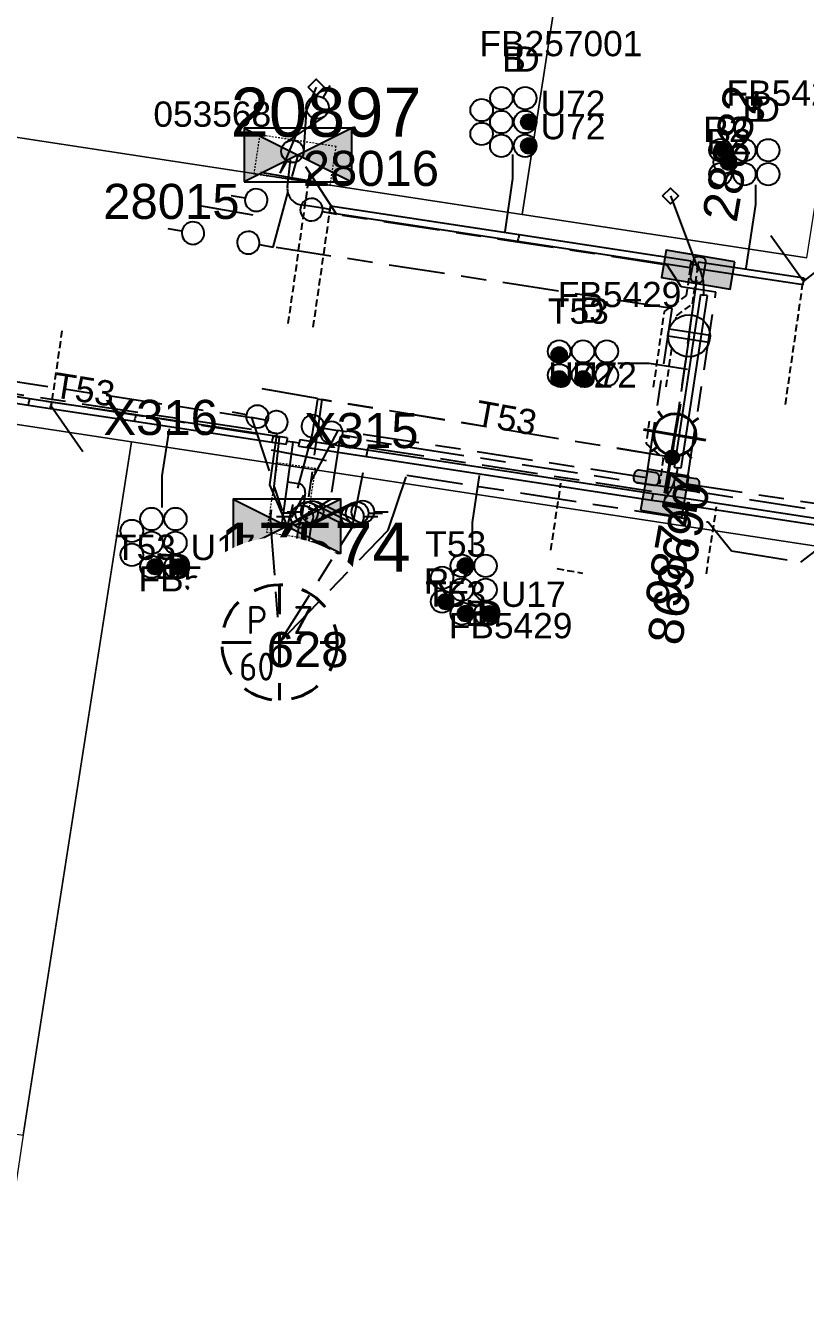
# Model space of a CAD drawing. Header units: metres. Extents: x 291879 to 294448, y 6259965 to 6261176.
# Drawn here: x 293484.2 to 293539.7, y 6260734.2 to 6260826 of the extents above; entities that cross this region are included whole.
import ezdxf
from ezdxf.enums import TextEntityAlignment as Align

# ---------------------------------------------------------------- set-up
doc = ezdxf.new("R2010")
doc.units = ezdxf.units.M
for name, pattern in [('Cable Exist UG', [8.2, 4, -1.2, 1.8, -1.2]), ('Dash', [5, 3, -2]), ('DASHED', [0.75, 0.5, -0.25]), ('HIDDEN', [0.375, 0.25, -0.125]), ('HIDDEN2', [0.1875, 0.125, -0.0625])]:
    doc.linetypes.add(name, pattern=pattern)
doc.layers.get('0').update_dxf_attribs({"color": 6})
for name, color, linetype, lineweight in [('Cadastre Buildings_SP_EXT', 9, 'Continuous', 5), ('Cadastre Land Parcels_SP_EXT', 9, 'Continuous', 5), ('Cadastre Other Property_SP_EXT', 9, 'HIDDEN', 5), ('Cadastre Roads_SP_EXT', 9, 'Continuous', 5)]:
    doc.layers.add(name, color=color, linetype=linetype, lineweight=lineweight)
for name, color, linetype in [('Duct_SP_EXT', 7, 'Continuous'), ('Equip_HV_EXT', 7, 'Continuous'), ('Equip_LV_EXT', 7, 'Continuous'), ('Equip_SL_EXT', 7, 'Continuous'), ('Equip_SP_SL_EXT', 7, 'Continuous'), ('Mains_HV_EXT', 7, 'Continuous'), ('Mains_LV_EXT', 7, 'Continuous'), ('Mains_SL_EXT', 7, 'Continuous'), ('Services_SP_EXT', 7, 'Continuous'), ('Sub_SP_EXT', 7, 'Continuous'), ('SupportsUG_SP_LV_EXT', 7, 'Continuous'), ('SupportsUG_SP_LV_SL_EXT', 7, 'Continuous'), ('Trench_SP_EXT', 7, 'Continuous')]:
    doc.layers.add(name, color=color, linetype=linetype)
doc.layers.add('UNKNOWN_FEATURES', color=1, linetype='DASHED', plot=False)
doc.styles.add('COLUMN_LABEL', font='arial.ttf')
doc.styles.add('iecARIAL', font='arial.ttf', dxfattribs={"height": 2})
doc.styles.add('IESYMBOL1', font='isocp.shx')
doc.styles.add('POLE_LABEL', font='arial.ttf')
doc.styles.add('SLCP_LABEL', font='arial.ttf', dxfattribs={"height": 3.5})
doc.styles.get("Standard").update_dxf_attribs({"font": 'arial.ttf'})
doc.styles.add('SWITCH_LABEL', font='arial.ttf', dxfattribs={"height": 2.5})

# ---------------------------------------------------------------- blocks, each defined once
blk = doc.blocks.new('SUB_PADMOUNT_EXT')
for points in [[(0, 0), (-3.84, 1.92), (-3.84, -1.92)], [(0, 0), (3.84, 1.92), (3.84, -1.92)]]:
    blk.add_hatch(color=256).paths.add_polyline_path(points)
for p, q in [((3.84, 1.92), (-3.84, -1.92)), ((-3.84, 1.92), (3.84, -1.92))]:
    blk.add_line(p, q)
blk.add_lwpolyline([(-3.84, -1.92), (3.84, -1.92), (3.84, 1.92), (-3.84, 1.92)], close=True)
for tag, height, flags, p in [('ASSET_NUM', 3.5, 8, (2, 2)), ('STREET_CODE', 0.2, 9, (1.5, 0)), ('OPERATING_VOLTAGE', 0.2, 9, (1.5, -0.6)), ('ORIENTATION', 0.2, 9, (1.5, -0.8)), ('OWNED_BY', 0.2, 9, (1.5, -1)), ('CONSTRUCTED_VOLTAGE', 0.2, 9, (1.5, -0.2)), ('NO_PHASES', 0.2, 9, (1.5, -0.4)), ('OPERATED_BY', 0.2, 9, (1.5, -1.2)), ('SECONDARY_VOLTAGE', 0.2, 9, (1.5, -1.6)), ('STATE', 0.2, 9, (1.5, -1.8)), ('MAINTAINED_BY', 0.2, 9, (1.5, -1.4)), ('SUBSTATION_TYPE', 0.2, 9, (1.5, -2.2)), ('USAGE', 0.2, 9, (1.5, -2.4)), ('PARENT', 0.2, 9, (1.5, -2)), ('LEGEND', 0.2, 9, (1.5, -2.6)), ('LOCATION', 0.2, 9, (1.5, -2.8)), ('Z', 0.2, 1, (1.5, -3.6)), ('STREETNAME', 0.2, 9, (1.5, -3)), ('SUBURB', 0.2, 9, (1.5, -3.2)), ('NOTES', 0.2, 9, (1.5, -3.4))]:
    blk.add_attdef(tag, text='', height=height, dxfattribs=dict(flags=flags)).set_placement(p, align=Align.MIDDLE_LEFT)
blk = doc.blocks.new('COLUMN_EXT')
blk.add_hatch(color=256).paths.add_polyline_path([(-1.485, 1.485), (-1.485, -1.485), (1.485, -1.485), (1.485, 1.485)])
blk.add_lwpolyline([(-1.485, -1.485), (1.485, -1.485), (1.485, 1.485), (-1.485, 1.485)], close=True)
for tag, height, style, flags, p in [('ASSET_NUM', 2.5, 'COLUMN_LABEL', 8, (2, 2)), ('STRUCTURE_PLANT_NUMBER', 0.2, 'POLE_LABEL', 9, (1.813, 0.031)), ('STREET_CODE', 0.2, 'COLUMN_LABEL', 9, (1.813, -0.2))]:
    blk.add_attdef(tag, text='', height=height, dxfattribs=dict(style=style, flags=flags)).set_placement(p, align=Align.MIDDLE_LEFT)
at = {"flags": 9}
for tag, p in [('OWNED_BY', (1.813, -0.6)), ('STATE', (1.813, -0.8)), ('COLUMN_TYPE', (1.813, -0.4)), ('USAGE', (1.813, -1)), ('STREETNAME', (1.813, -1.6)), ('SUBURB', (1.813, -1.8)), ('LEGEND', (1.813, -1.2)), ('LOCATION', (1.813, -1.4)), ('NOTES', (1.813, -2))]:
    blk.add_attdef(tag, text='', height=0.2, dxfattribs=at).set_placement(p, align=Align.MIDDLE_LEFT)
at = {"flags": 1}
blk.add_attdef('Z', (1.813, -2.351), '', height=0.2, dxfattribs=at)
blk = doc.blocks.new('PILLAR_EXT')
blk.add_hatch(color=256).paths.add_polyline_path([(-2.475, 0.99), (-2.475, -0.99), (2.475, -0.99), (2.475, 0.99)])
blk.add_lwpolyline([(-2.475, -0.99), (2.475, -0.99), (2.475, 0.99), (-2.475, 0.99)], close=True)
at = {"style": 'iecARIAL', "flags": 8}
blk.add_attdef('ASSET_NUM', (1.5, 3.5), '', height=2.5, dxfattribs=at)
for tag, p, flags in [('OWNED_BY', (0, -0.2), 9), ('STATE', (0, -0.4), 9), ('SUPPORT_TYPE', (0, -0.6), 9), ('USAGE', (0, -0.8), 9), ('LEGEND', (0, -1), 9), ('STREETNAME', (0, -1.8), 9), ('SUBURB', (0, -2), 1), ('LOCATION', (0, -1.2), 9), ('NOTES', (0, -1.4), 9), ('PARENT', (0, -1.6), 9)]:
    blk.add_attdef(tag, p, '', height=0.2, dxfattribs=dict(flags=flags))
blk = doc.blocks.new('DUCT_EXT')
blk.add_circle((0, 0.8), 0.8)
at = {"flags": 1}
blk.add_attdef('Z', (0, 0), '', height=0.2, dxfattribs=at)
at = {"flags": 9}
for tag, p in [('DUCT_CODE', (0, 0)), ('XSECT_TYPE', (0, -0.2)), ('STATE', (0, -0.6)), ('FB_REFERENCE', (0, -0.4)), ('NOTES', (0, -0.8))]:
    blk.add_attdef(tag, text='', height=0.2, dxfattribs=at).set_placement(p, align=Align.MIDDLE_LEFT)
blk = doc.blocks.new('SL_LANTERN_EXT')
at = {"lineweight": 40}
for p, q in [((0, 1.968), (0, 6.468)), ((-1.459, 5.676), (-1.061, 5.278)), ((1.458, 5.676), (1.06, 5.278)), ((-2.25, 4.218), (2.25, 4.218)), ((-1.459, 2.759), (-1.061, 3.157)), ((1.458, 2.759), (1.06, 3.157)), ((0, 0), (0, 2.721))]:
    blk.add_line(p, q, dxfattribs=at)
blk.add_circle((0, 4.218), 1.5, dxfattribs=at)
at = {"style": 'iecARIAL', "flags": 8}
blk.add_attdef('ASSET_NUM', (1.5, 1.5), '', height=2.5, dxfattribs=at)
for tag, p, height, flags in [('CONSTRUCTED_VOLTAGE', (0.981, -0.653), 0.2, 9), ('CONTROL_TYPE', (0.981, -0.853), 0.2, 9), ('LANTERN_PURPOSE', (0.981, -1.053), 0.2, 9), ('LNUMBER', (2.181, -3.253), 2.5, 8), ('OPERATING_VOLTAGE', (0.981, -1.653), 0.2, 9), ('ORIENTATION', (0.981, -1.853), 0.2, 9), ('LANTERN_TYPE', (0.981, -1.253), 0.2, 9), ('NO_PHASES', (0.981, -1.453), 0.2, 9), ('OWNED_BY', (0.981, -2.053), 0.2, 9), ('STATE', (0.981, -2.253), 0.2, 9), ('CEXIST', (0.981, -2.653), 0.2, 9), ('CNEW', (0.981, -2.853), 0.2, 9), ('USAGE', (0.981, -2.453), 0.2, 9), ('CNUMBER', (0.981, -3.053), 0.2, 9), ('CREMOVE', (0.981, -3.253), 0.2, 9), ('CREPLACE', (0.981, -3.453), 0.2, 9), ('LKINGHEIGHT', (0.981, -3.653), 0.2, 9), ('LBRACKET', (0.981, -3.853), 0.2, 9), ('LBRACKETVOCAB', (0.981, -4.053), 0.2, 9), ('LCATEGORY', (0.981, -4.253), 0.2, 9), ('LCHARGE1', (0.981, -4.453), 0.2, 9), ('LCHARGE1PERCENT', (0.981, -4.653), 0.2, 9), ('LCHARGE2', (0.981, -4.853), 0.2, 9), ('LCHARGE2PERCENT', (0.981, -5.053), 0.2, 9), ('LCHARGE3', (0.981, -5.253), 0.2, 9), ('LCHARGE3PERCENT', (0.981, -5.453), 0.2, 9), ('LEXIST', (0.981, -5.653), 0.2, 9), ('LLAMP', (0.981, -5.853), 0.2, 9), ('LLAMPVOCAB', (0.981, -6.053), 0.2, 9), ('LMAST', (0.981, -6.253), 0.2, 9), ('LMASTVOCAB', (0.981, -6.453), 0.2, 9), ('LNEW', (0.981, -6.653), 0.2, 9), ('LANTNUMBER', (0.981, -6.853), 0.2, 9), ('LOUTREACH', (0.981, -7.253), 0.2, 9), ('LOUTREACHVOCAB', (0.981, -7.453), 0.2, 9), ('LRATECODE', (0.981, -7.653), 0.2, 9), ('LREMOVE', (0.981, -7.853), 0.2, 9), ('LREPLACE', (0.981, -8.053), 0.2, 9), ('LTYPE', (0.981, -8.253), 0.2, 9), ('LTYPEVOCAB', (0.981, -8.453), 0.2, 9), ('STREETNAME', (0.981, -9.253), 0.2, 9), ('LEGEND', (0.981, -8.653), 0.2, 9), ('LOCATION', (0.981, -8.853), 0.2, 9), ('NOTES', (0.981, -9.053), 0.2, 9), ('SUBURB', (0.981, -9.453), 0.2, 1)]:
    blk.add_attdef(tag, p, '', height=height, dxfattribs=dict(flags=flags))
blk = doc.blocks.new('CCP_EXT')
at = {"flags": 9}
for tag, p in [('STATE', (0, -1.8)), ('USAGE', (0, -1.2)), ('LEGEND', (0, -1.4)), ('LIFE_SUPPORT', (0, -1.6)), ('NOTES', (0, -2))]:
    blk.add_attdef(tag, text='', height=0.2, dxfattribs=at).set_placement(p, align=Align.MIDDLE_LEFT)
blk.add_wipeout([(0, 0.566), (0.566, 0), (0, -0.566), (-0.566, 0)])
blk.add_lwpolyline([(-0.566, 0), (0, 0.566), (0.566, 0), (0, -0.566), (-0.566, 0)])
at = {"flags": 1}
blk.add_attdef('Z', (0, 0), '', height=0.2, dxfattribs=at)
at = {"flags": 9}
for tag, p in [('CCP_TYPE', (0, 0)), ('OPERATING_VOLTAGE', (0, -0.6)), ('ORIENTATION', (0, -0.8)), ('OWNED_BY', (0, -1)), ('CONSTRUCTED_VOLTAGE', (0, -0.2)), ('NO_PHASES', (0, -0.4))]:
    blk.add_attdef(tag, text='', height=0.2, dxfattribs=at).set_placement(p, align=Align.MIDDLE_LEFT)
blk = doc.blocks.new('HV_STJ_EXT')
h = blk.add_hatch(color=256)
edge = h.paths.add_edge_path()
edge.add_ellipse((-0.586, 0.131), major_axis=(0.226, 0.226), ratio=1, start_angle=44.99996, end_angle=135)
edge.add_line((-0.906, 0.131), (-0.906, -0.131))
edge.add_ellipse((-0.586, -0.131), major_axis=(0.226, 0.226), ratio=1, start_angle=134.99996, end_angle=225)
edge.add_line((-0.586, -0.451), (0.586, -0.451))
edge.add_ellipse((0.586, -0.131), major_axis=(-0.226, 0.226), ratio=1, start_angle=134.99996, end_angle=225)
edge.add_line((0.906, -0.131), (0.906, 0.131))
edge.add_ellipse((0.586, 0.131), major_axis=(-0.226, 0.226), ratio=1, start_angle=224.99996, end_angle=315)
edge.add_line((0.586, 0.451), (-0.586, 0.451))
blk.add_lwpolyline([(-0.906, 0.131), (-0.906, -0.131, 0.414214), (-0.586, -0.451), (0.586, -0.451, 0.414214), (0.906, -0.131), (0.906, 0.131, 0.414214), (0.586, 0.451), (-0.586, 0.451, 0.414214)], format="xyb", close=True)
for tag, flags, p in [('ORIENTATION', 9, (1.5, 0)), ('Z', 1, (1.5, -0.8)), ('USAGE', 9, (1.5, -0.2)), ('LEGEND', 9, (1.5, -0.4)), ('NOTES', 9, (1.5, -0.6))]:
    blk.add_attdef(tag, text='', height=0.2, dxfattribs=dict(flags=flags)).set_placement(p, align=Align.MIDDLE_LEFT)
blk = doc.blocks.new('SL_STJ_EXT')
h = blk.add_hatch(color=256)
edge = h.paths.add_edge_path()
edge.add_ellipse((-0.586, 0.131), major_axis=(0.226, 0.226), ratio=1, start_angle=44.99996, end_angle=135)
edge.add_line((-0.906, 0.131), (-0.906, -0.131))
edge.add_ellipse((-0.586, -0.131), major_axis=(0.226, 0.226), ratio=1, start_angle=134.99996, end_angle=225)
edge.add_line((-0.586, -0.451), (0.586, -0.451))
edge.add_ellipse((0.586, -0.131), major_axis=(-0.226, 0.226), ratio=1, start_angle=134.99996, end_angle=225)
edge.add_line((0.906, -0.131), (0.906, 0.131))
edge.add_ellipse((0.586, 0.131), major_axis=(-0.226, 0.226), ratio=1, start_angle=224.99996, end_angle=315)
edge.add_line((0.586, 0.451), (-0.586, 0.451))
blk.add_lwpolyline([(-0.906, 0.131), (-0.906, -0.131, 0.414214), (-0.586, -0.451), (0.586, -0.451, 0.414214), (0.906, -0.131), (0.906, 0.131, 0.414214), (0.586, 0.451), (-0.586, 0.451, 0.414214)], format="xyb", close=True)
at = {"flags": 1}
blk.add_attdef('Z', (0, 0), '', height=0.2, dxfattribs=at)
at = {"flags": 9}
for tag, p in [('ORIENTATION', (0, 0)), ('USAGE', (0, -0.2)), ('LEGEND', (0, -0.4)), ('NOTES', (0, -0.6))]:
    blk.add_attdef(tag, text='', height=0.2, dxfattribs=at).set_placement(p, align=Align.MIDDLE_LEFT)
blk = doc.blocks.new('LV_UG_LINKS_CLOSED_EXT')
blk.add_wipeout([(-1.056, 1.057), (-1.18, 0.916), (-1.286, 0.761), (-1.371, 0.594), (-1.435, 0.417), (-1.476, 0.234), (-1.493, 0.047), (-1.487, -0.14), (-1.458, -0.326), (-1.406, -0.506), (-1.331, -0.678), (-1.236, -0.839), (-1.121, -0.988), (-0.988, -1.12), (-0.84, -1.235), (-0.679, -1.331), (-0.506, -1.406), (-0.326, -1.458), (-0.141, -1.487), (0.047, -1.493), (0.233, -1.476), (0.416, -1.435), (0.593, -1.371), (0.76, -1.286), (0.915, -1.181), (1.056, -1.057), (1.18, -0.916), (1.286, -0.761), (1.371, -0.594), (1.435, -0.417), (1.476, -0.234), (1.493, -0.047), (1.487, 0.14), (1.458, 0.326), (1.406, 0.506), (1.331, 0.678), (1.236, 0.839), (1.121, 0.988), (0.988, 1.12), (0.84, 1.235), (0.679, 1.331), (0.506, 1.406), (0.326, 1.458), (0.141, 1.487), (-0.047, 1.493), (-0.233, 1.476), (-0.416, 1.435), (-0.593, 1.371), (-0.76, 1.286), (-0.915, 1.181)])
for p, q in [((-0.25, -1.479), (-0.25, 1.479)), ((0.25, -1.479), (0.25, 1.479))]:
    blk.add_line(p, q)
blk.add_circle((0, 0), 1.5)
at = {"flags": 9}
for tag, p in [('ACTUAL_STATUS', (0, 0)), ('OPERATING_VOLTAGE', (0, -0.6)), ('ORIENTATION', (0, -0.8)), ('STATE', (0, -1)), ('CONSTRUCTED_VOLTAGE', (0, -0.2)), ('NO_PHASES', (0, -0.4)), ('SWITCH_TYPE', (0, -1.2)), ('USAGE', (0, -1.4)), ('NOTES', (0, -1.6))]:
    blk.add_attdef(tag, text='', height=0.2, dxfattribs=at).set_placement(p, align=Align.MIDDLE_LEFT)
at = {"flags": 1}
blk.add_attdef('Z', (0, 0), '', height=0.2, dxfattribs=at)
blk = doc.blocks.new('LV_UG_DFUSE_CLOSED_EXT')
for points in [[(1, 0), (0, 0)], [(5.04, 0.726), (2.156, -0.717)], [(5.049, -0.707), (2.156, 0.717)], [(6.2, 0.013), (7.2, 0.013)]]:
    blk.add_lwpolyline(points)
for centre in [(1.8, 0), (5.4, 0.011)]:
    blk.add_circle(centre, 0.8)
at = {"flags": 9}
for tag, p in [('ACTUAL_STATUS', (0, 0)), ('OPERATING_VOLTAGE', (0, -0.6)), ('ORIENTATION', (0, -0.8)), ('STATE', (0, -1)), ('CONSTRUCTED_VOLTAGE', (0, -0.2)), ('NO_PHASES', (0, -0.4)), ('SWITCH_TYPE', (0, -1.2)), ('USAGE', (0, -1.4)), ('NOTES', (0, -1.6))]:
    blk.add_attdef(tag, text='', height=0.2, dxfattribs=at).set_placement(p, align=Align.MIDDLE_LEFT)
at = {"flags": 1}
blk.add_attdef('Z', (0, 0), '', height=0.2, dxfattribs=at)
blk = doc.blocks.new('SWG_HOLEC_SU_EXT')
blk.add_line((1.8, -2), (5.8, -2))
for points in [[(1, 0), (0, 0)], [(6.6, 0), (7.6, 0)]]:
    blk.add_lwpolyline(points)
for points in [[(1.8, -0.8, 1), (1.8, 0.8, 1)], [(5.8, -0.8, 1), (5.8, 0.8, 1)]]:
    blk.add_lwpolyline(points, format="xyb", close=True)
at = {"style": 'SWITCH_LABEL', "flags": 8}
blk.add_attdef('ASSET_NUM', text='', height=2.5, rotation=179.95437, dxfattribs=at).set_placement((-2.4, 0), align=Align.MIDDLE_LEFT)
at = {"flags": 1}
blk.add_attdef('Z', (0, 0), '', height=0.2, dxfattribs=at)
at = {"flags": 9}
for tag, p in [('ACTUAL_STATUS', (0, -0.4)), ('OPERATING_VOLTAGE', (0, -1)), ('CONSTRUCTED_VOLTAGE', (0, -0.6)), ('NO_PHASES', (0, -0.8)), ('ORIENTATION', (0, -1.2)), ('OWNED_BY', (0, -1.4)), ('STATE', (0, -1.8)), ('PARENT', (0, -1.6)), ('SWITCH_TYPE', (0, -2)), ('STREETNAME', (0, -2.6)), ('SUBURB', (0, -2.8)), ('USAGE', (0, -2.2)), ('LOCATION', (0, -2.4)), ('NOTES', (0, -3))]:
    blk.add_attdef(tag, text='', height=0.2, dxfattribs=at).set_placement(p, align=Align.MIDDLE_LEFT)
at = {"style": 'SWITCH_LABEL', "flags": 9}
blk.add_attdef('STREET_CODE', text='', height=0.2, dxfattribs=at).set_placement((0, -0.2), align=Align.MIDDLE_LEFT)
blk = doc.blocks.new('CABLE_LARGE_EXT')
h = blk.add_hatch(color=256)
edge = h.paths.add_edge_path()
edge.add_arc((0, 0.55), 0.55, 0, 360)
blk.add_circle((0, 0.55), 0.55)
at = {"flags": 1}
blk.add_attdef('Z', (0, 0), '', height=0.2, dxfattribs=at)
at = {"flags": 9}
for tag, p in [('COND_CODE', (0, 0)), ('XSECT_SIZE', (0, -0.6)), ('STATE', (0, -0.4)), ('FB_REFERENCE', (0, -0.2)), ('NOTES', (0, -0.8))]:
    blk.add_attdef(tag, text='', height=0.2, dxfattribs=at).set_placement(p, align=Align.MIDDLE_LEFT)
blk = doc.blocks.new('SLCP_ZELL_EXT')
blk.add_wipeout([(-0.236, 7.5), (-0.706, 7.47), (-1.174, 7.411), (-1.637, 7.323), (-2.093, 7.206), (-2.542, 7.06), (-2.98, 6.887), (-3.407, 6.686), (-3.82, 6.459), (-4.218, 6.206), (-4.599, 5.929), (-4.962, 5.629), (-5.306, 5.306), (-5.629, 4.962), (-5.929, 4.599), (-6.206, 4.218), (-6.459, 3.82), (-6.686, 3.407), (-6.887, 2.98), (-7.06, 2.542), (-7.206, 2.093), (-7.323, 1.637), (-7.411, 1.174), (-7.47, 0.706), (-7.5, 0.236), (-7.5, -0.236), (-7.47, -0.706), (-7.411, -1.174), (-7.323, -1.637), (-7.206, -2.093), (-7.06, -2.542), (-6.887, -2.98), (-6.686, -3.407), (-6.459, -3.82), (-6.206, -4.218), (-5.929, -4.599), (-5.629, -4.962), (-5.306, -5.306), (-4.962, -5.629), (-4.599, -5.929), (-4.218, -6.206), (-3.82, -6.459), (-3.407, -6.686), (-2.98, -6.887), (-2.542, -7.06), (-2.093, -7.206), (-1.637, -7.323), (-1.174, -7.411), (-0.706, -7.47), (-0.236, -7.5), (0.236, -7.5), (0.706, -7.47), (1.174, -7.411), (1.637, -7.323), (2.093, -7.206), (2.542, -7.06), (2.98, -6.887), (3.407, -6.686), (3.82, -6.459), (4.218, -6.206), (4.599, -5.929), (4.962, -5.629), (5.306, -5.306), (5.629, -4.962), (5.929, -4.599), (6.206, -4.218), (6.459, -3.82), (6.686, -3.407), (6.887, -2.98), (7.06, -2.542), (7.206, -2.093), (7.323, -1.637), (7.411, -1.174), (7.47, -0.706), (7.5, -0.236), (7.5, 0.236), (7.47, 0.706), (7.411, 1.174), (7.323, 1.637), (7.206, 2.093), (7.06, 2.542), (6.887, 2.98), (6.686, 3.407), (6.459, 3.82), (6.206, 4.218), (5.929, 4.599), (5.629, 4.962), (5.306, 5.306), (4.962, 5.629), (4.599, 5.929), (4.218, 6.206), (3.82, 6.459), (3.407, 6.686), (2.98, 6.887), (2.542, 7.06), (2.093, 7.206), (1.637, 7.323), (1.174, 7.411), (0.706, 7.47), (0.236, 7.5)])
at = {"linetype": 'Dash', "lineweight": 40, "ltscale": 0.7}
for p, q in [((0, 4.109), (0, -4.109)), ((-4.109, 0), (4.109, 0))]:
    blk.add_line(p, q, dxfattribs=at)
blk.add_circle((0, 0), 4.109, dxfattribs=at)
at = {"lineweight": 40, "style": 'IESYMBOL1'}
for s, p in [('P', (-1.604, 0)), ('Z', (1.702, 0)), ('60', (-1.612, -3.312))]:
    blk.add_text(s, height=2, dxfattribs=at).set_placement(p, align=Align.BOTTOM_CENTER)
at = {"style": 'SLCP_LABEL'}
for tag, height, flags, p in [('ASSET_NUM', 2.5, 8, (2, 2)), ('STREET_CODE', 0.2, 9, (0, -0.2))]:
    blk.add_attdef(tag, text='', height=height, dxfattribs=dict(at, flags=flags)).set_placement(p, align=Align.MIDDLE_LEFT)
at = {"flags": 1}
blk.add_attdef('Z', (0, 0), '', height=0.2, dxfattribs=at)
at = {"flags": 9}
for tag, p in [('OPERATING_VOLTAGE', (0, -1)), ('CONSTRUCTED_VOLTAGE', (0, -0.4)), ('CONTROL_TYPE', (0, -0.6)), ('NO_PHASES', (0, -0.8)), ('ORIENTATION', (0, -1.2)), ('OWNED_BY', (0, -1.4)), ('USAGE', (0, -1.6)), ('LOCATION', (0, -1.8)), ('STATE', (0, -2)), ('NOTES', (0, -2.2))]:
    blk.add_attdef(tag, text='', height=0.2, dxfattribs=at).set_placement(p, align=Align.MIDDLE_LEFT)
blk = doc.blocks.new('CONNECTOR_NODE_EXT')
h = blk.add_hatch(color=256)
edge = h.paths.add_edge_path()
edge.add_arc((0, 0), 0.5, 0, 360)
blk.add_circle((0, 0), 0.5)
at = {"flags": 1}
blk.add_attdef('Z', (0, 0), '', height=0.2, dxfattribs=at)
at = {"flags": 9}
for tag, p in [('CONNECTOR_TYPE', (0, 0)), ('OPERATING_VOLTAGE', (0, -0.6)), ('ORIENTATION', (0, -0.8)), ('SUBTYPE', (0, -1)), ('CONSTRUCTED_VOLTAGE', (0, -0.2)), ('NO_PHASES', (0, -0.4)), ('USAGE', (0, -1.2)), ('NOTES', (0, -1.4))]:
    blk.add_attdef(tag, text='', height=0.2, dxfattribs=at).set_placement(p, align=Align.MIDDLE_LEFT)

msp = doc.modelspace()

# ---------------------------------------------------------------- linework, layer by layer
at = {"layer": 'Cadastre Buildings_SP_EXT', "linetype": 'Continuous'}
msp.add_lwpolyline([(293484.034, 6260747.054), (293491.75, 6260796.409), (293466.876, 6260800.188), (293447.021, 6260803.233), (293439.217, 6260754.101), (293459.093, 6260750.974), (293484.034, 6260747.054)], close=True, dxfattribs=at)
at = {"layer": 'Cadastre Land Parcels_SP_EXT', "linetype": 'Continuous'}
for points in [[(293461.223, 6260896.718), (293460.971, 6260895.085), (293440.583, 6260898.077), (293432.523, 6260846.882), (293429.293, 6260826.369), (293449.863, 6260823.255), (293469.785, 6260820.193), (293519.561, 6260812.591), (293528.846, 6260872.6), (293530.96, 6260886.255), (293461.223, 6260896.718)], [(293576.642, 6260783.434), (293556.704, 6260786.509), (293491.75, 6260796.409), (293484.034, 6260747.054), (293476.521, 6260696.896), (293537.033, 6260687.275), (293554.233, 6260684.483), (293560.724, 6260683.428), (293566.523, 6260719.856), (293576.642, 6260783.434)]]:
    msp.add_lwpolyline(points, close=True, dxfattribs=at)
at = {"layer": 'Cadastre Other Property_SP_EXT', "linetype": 'HIDDEN2'}
for points in [[(293505.893, 6260814.671), (293506.315, 6260817.433), (293500.878, 6260818.263), (293500.455, 6260815.495), (293505.893, 6260814.671)], [(293502.13, 6260794.917), (293501.358, 6260789.976), (293504.077, 6260789.561), (293504.85, 6260794.503), (293502.13, 6260794.917)]]:
    msp.add_lwpolyline(points, close=True, dxfattribs=at)
at = {"layer": 'Duct_SP_EXT'}
for p, q in [((293505.837, 6260812.724), (293505.873, 6260812.962)), ((293519.268, 6260810.673), (293505.837, 6260812.724)), ((293505.909, 6260813.199), (293505.873, 6260812.962)), ((293519.341, 6260811.148), (293505.909, 6260813.199)), ((293519.268, 6260810.673), (293519.305, 6260810.91)), ((293531.528, 6260808.805), (293519.268, 6260810.673)), ((293519.341, 6260811.148), (293519.305, 6260810.91)), ((293531.601, 6260809.279), (293519.341, 6260811.148)), ((293531.528, 6260808.805), (293531.564, 6260809.042)), ((293531.601, 6260809.279), (293531.564, 6260809.042)), ((293532.035, 6260808.728), (293532.072, 6260808.965)), ((293539.566, 6260807.582), (293532.035, 6260808.728)), ((293532.108, 6260809.202), (293532.072, 6260808.965)), ((293539.638, 6260808.056), (293532.108, 6260809.202)), ((293539.566, 6260807.582), (293539.602, 6260807.819)), ((293539.638, 6260808.056), (293539.602, 6260807.819)), ((293532.255, 6260806.898), (293532.492, 6260806.862)), ((293532.73, 6260806.826), (293532.492, 6260806.862)), ((293484.403, 6260799.002), (293468.014, 6260801.492)), ((293484.475, 6260799.477), (293468.086, 6260801.966)), ((293484.403, 6260799.002), (293484.439, 6260799.239)), ((293484.403, 6260799.002), (293484.439, 6260799.239)), ((293485.965, 6260798.765), (293484.403, 6260799.002)), ((293484.403, 6260799.002), (293484.403, 6260799.002)), ((293484.475, 6260799.477), (293484.439, 6260799.239)), ((293484.475, 6260799.477), (293484.439, 6260799.239)), ((293486.037, 6260799.239), (293484.475, 6260799.477)), ((293484.475, 6260799.477), (293484.475, 6260799.477)), ((293485.965, 6260798.765), (293486.001, 6260799.002)), ((293485.965, 6260798.765), (293486.001, 6260799.002)), ((293491.97, 6260797.852), (293485.965, 6260798.765)), ((293486.037, 6260799.239), (293486.001, 6260799.002)), ((293486.037, 6260799.239), (293486.001, 6260799.002)), ((293492.042, 6260798.327), (293486.037, 6260799.239)), ((293491.97, 6260797.852), (293492.006, 6260798.09)), ((293501.759, 6260796.36), (293491.97, 6260797.852)), ((293492.042, 6260798.327), (293492.006, 6260798.09)), ((293501.831, 6260796.835), (293492.042, 6260798.327)), ((293501.831, 6260796.835), (293501.795, 6260796.598)), ((293501.831, 6260796.835), (293501.795, 6260796.598)), ((293502.831, 6260796.683), (293501.831, 6260796.835)), ((293501.831, 6260796.835), (293501.831, 6260796.835)), ((293501.759, 6260796.36), (293501.795, 6260796.598)), ((293501.759, 6260796.36), (293501.795, 6260796.598)), ((293502.759, 6260796.208), (293501.759, 6260796.36)), ((293501.759, 6260796.36), (293501.759, 6260796.36)), ((293502.759, 6260796.208), (293502.795, 6260796.445)), ((293502.831, 6260796.683), (293502.795, 6260796.445)), ((293503.65, 6260796.072), (293503.686, 6260796.309)), ((293528.802, 6260792.239), (293503.65, 6260796.072)), ((293503.722, 6260796.547), (293503.686, 6260796.309)), ((293528.874, 6260792.713), (293503.722, 6260796.547)), ((293530.397, 6260794.598), (293530.635, 6260794.562)), ((293530.872, 6260794.527), (293530.635, 6260794.562)), ((293528.802, 6260792.239), (293528.838, 6260792.476)), ((293528.802, 6260792.239), (293528.838, 6260792.476)), ((293529.684, 6260792.104), (293528.802, 6260792.239)), ((293528.802, 6260792.239), (293528.802, 6260792.239)), ((293528.874, 6260792.713), (293528.838, 6260792.476)), ((293528.874, 6260792.713), (293528.838, 6260792.476)), ((293529.757, 6260792.579), (293528.874, 6260792.713)), ((293528.874, 6260792.713), (293528.874, 6260792.713)), ((293529.684, 6260792.104), (293529.721, 6260792.341)), ((293529.684, 6260792.104), (293529.721, 6260792.341)), ((293529.757, 6260792.579), (293529.721, 6260792.341)), ((293529.757, 6260792.579), (293529.721, 6260792.341)), ((293556.998, 6260788.427), (293529.757, 6260792.579)), ((293556.925, 6260787.952), (293529.684, 6260792.104))]:
    msp.add_line(p, q, dxfattribs=at)
for points in [[(293518.888, 6260816.879), (293518.888, 6260815.171), (293518.328, 6260811.368)], [(293536.173, 6260814.701), (293536.173, 6260813.316), (293535.496, 6260808.786)], [(293526.375, 6260802.022), (293528.606, 6260802.022), (293531.348, 6260801.581)], [(293493.94, 6260791.723), (293493.94, 6260793.995), (293494.44, 6260797.343)], [(293516.032, 6260788.39), (293516.032, 6260790.663), (293516.532, 6260794.011)]]:
    msp.add_lwpolyline(points, dxfattribs=at)
at = {"layer": 'Mains_HV_EXT', "linetype": 'Cable Exist UG'}
for points in [[(293501.841, 6260810.279), (293503.604, 6260816.831)], [(293506.337, 6260812.63), (293503.604, 6260816.831)], [(293445.236, 6260807.554), (293449.408, 6260805.903), (293500.299, 6260798.148)], [(293500.299, 6260798.148), (293502.819, 6260790.412)], [(293506.427, 6260797.214), (293502.819, 6260790.412)], [(293528.415, 6260793.851), (293506.427, 6260797.214)], [(293531.282, 6260793.427), (293594.715, 6260783.761), (293599.487, 6260783.135)]]:
    msp.add_lwpolyline(points, dxfattribs=at)
at = {"layer": 'Mains_LV_EXT', "linetype": 'Cable Exist UG'}
msp.add_lwpolyline([(293472.017, 6260801.558), (293502.102, 6260797.029), (293501.576, 6260793.349), (293502.819, 6260790.412)], dxfattribs=at)
at = {"layer": 'Trench_SP_EXT', "linetype": 'Cable Exist UG'}
for points in [[(293505.873, 6260812.962), (293505.511, 6260813.017), (293505.511, 6260813.017), (293503.833, 6260813.273), (293503.833, 6260813.273, -0.404439), (293502.847, 6260814.569), (293502.847, 6260814.569), (293503.073, 6260816.477)], [(293532.492, 6260806.862, 0.14423), (293532.089, 6260808.982)], [(293530.635, 6260794.562, -0.144579), (293529.721, 6260792.341)], [(293502.868, 6260793.57), (293503.611, 6260793.45), (293503.611, 6260793.45, -0.409218), (293504.111, 6260792.77), (293504.111, 6260792.77), (293503.85, 6260790.95), (293503.85, 6260790.95, -0.417461), (293503.262, 6260790.515), (293503.262, 6260790.515), (293502.47, 6260790.637), (293502.606, 6260791.657)]]:
    msp.add_lwpolyline(points, format="xyb", dxfattribs=at)
for points in [[(293539.602, 6260807.819), (293537.034, 6260811.411)], [(293539.602, 6260807.819), (293543.017, 6260810.533)], [(293532.089, 6260808.982), (293531.536, 6260809.047)], [(293486.001, 6260799.002), (293488.501, 6260795.385)], [(293503.25, 6260796.376), (293502.795, 6260796.445)], [(293502.869, 6260793.571), (293503.253, 6260796.375)], [(293503.686, 6260796.309), (293503.25, 6260796.376)], [(293502.606, 6260791.657), (293502.869, 6260793.571)]]:
    msp.add_lwpolyline(points, dxfattribs=at)
at = {"layer": 'UNKNOWN_FEATURES'}
for points in [[(293502.904, 6260804.828), (293504.432, 6260815.485)], [(293504.685, 6260804.572), (293505.922, 6260813.191)], [(293528.929, 6260800.295), (293529.699, 6260805.683), (293531.274, 6260806.818), (293531.623, 6260809.254)], [(293529.823, 6260800.327), (293530.549, 6260805.39), (293531.694, 6260806.228), (293532.074, 6260808.854)], [(293538.315, 6260799.061), (293539.604, 6260808.041)], [(293486.784, 6260804.324), (293485.984, 6260798.747)], [(293528.615, 6260797.881), (293528.384, 6260796.269), (293529.611, 6260795.224), (293529.347, 6260793.384)], [(293521.606, 6260788.695), (293522.33, 6260793.473)], [(293532.68, 6260787.018), (293533.409, 6260791.779)], [(293522.037, 6260787.384), (293523.856, 6260787.069)]]:
    msp.add_lwpolyline(points, dxfattribs=at)

# ---------------------------------------------------------------- block references
at = {"layer": 'Duct_SP_EXT'}
for name, p, rotation in [('DUCT_EXT', (293518.882, 6260820.882), 89.96144858177232), ('DUCT_EXT', (293520.582, 6260820.881), 89.96144858177232), ('DUCT_EXT', (293517.481, 6260820.033), 89.96144858177232), ('DUCT_EXT', (293518.881, 6260819.182), 89.96144858177232), ('DUCT_EXT', (293520.581, 6260819.181), 89.96144858177232), ('DUCT_EXT', (293517.48, 6260818.333), 89.96144858177232), ('CABLE_LARGE_EXT', (293520.581, 6260819.181), 90.0000000000002), ('DUCT_EXT', (293518.879, 6260817.482), 89.96144858177232), ('DUCT_EXT', (293520.579, 6260817.481), 89.96144858177232), ('CABLE_LARGE_EXT', (293520.579, 6260817.481), 90.0000000000002), ('DUCT_EXT', (293534.491, 6260817.176), 90.0000000000002), ('DUCT_EXT', (293536.19, 6260817.169), 90.0000000000002), ('DUCT_EXT', (293537.89, 6260817.169), 90.0000000000002), ('DUCT_EXT', (293534.79, 6260816.319), 90.0000000000002), ('CABLE_LARGE_EXT', (293534.491, 6260817.176), 90.0038103317608), ('DUCT_EXT', (293534.491, 6260815.469), 90.0000000000002), ('CABLE_LARGE_EXT', (293534.79, 6260816.319), 90.02993510625706), ('DUCT_EXT', (293536.19, 6260815.469), 90.0000000000002), ('DUCT_EXT', (293537.89, 6260815.469), 90.0000000000002), ('DUCT_EXT', (293493.972, 6260790.915), 89.96144858177232), ('DUCT_EXT', (293495.672, 6260790.914), 89.96144858177232), ('DUCT_EXT', (293492.571, 6260790.066), 89.96144858177232), ('DUCT_EXT', (293493.971, 6260789.215), 89.96144858177232), ('DUCT_EXT', (293495.671, 6260789.214), 89.96144858177232), ('DUCT_EXT', (293492.57, 6260788.366), 89.96144858177232), ('DUCT_EXT', (293493.969, 6260787.515), 89.96144858177232), ('CABLE_LARGE_EXT', (293493.969, 6260787.515), 90.0000000000002), ('DUCT_EXT', (293495.669, 6260787.514), 89.96144858177232), ('CABLE_LARGE_EXT', (293495.67, 6260787.514), 90.00940171541), ('DUCT_EXT', (293516.064, 6260787.582), 89.96144858177232), ('CABLE_LARGE_EXT', (293516.064, 6260787.582), 90.0000000000002), ('DUCT_EXT', (293517.764, 6260787.581), 89.96144858177232), ('DUCT_EXT', (293514.663, 6260786.733), 89.96144858177232), ('DUCT_EXT', (293516.062, 6260785.882), 89.96144858177232), ('DUCT_EXT', (293517.762, 6260785.881), 89.96144858177232), ('DUCT_EXT', (293514.662, 6260785.033), 89.96144858177232), ('CABLE_LARGE_EXT', (293514.662, 6260785.033), 90.02993510625706), ('DUCT_EXT', (293516.061, 6260784.182), 89.96144858177232), ('DUCT_EXT', (293517.761, 6260784.181), 89.96144858177232), ('CABLE_LARGE_EXT', (293516.061, 6260784.182), 90.0000000000002), ('CABLE_LARGE_EXT', (293517.761, 6260784.181), 90.00940171541)]:
    msp.add_blockref(name, p, dxfattribs=dict(at, rotation=rotation))
for name, p in [('DUCT_EXT', (293522.197, 6260802.051)), ('DUCT_EXT', (293523.897, 6260802.051)), ('DUCT_EXT', (293525.597, 6260802.051)), ('CABLE_LARGE_EXT', (293522.197, 6260802.051)), ('DUCT_EXT', (293522.197, 6260800.351)), ('CABLE_LARGE_EXT', (293522.197, 6260800.351)), ('DUCT_EXT', (293523.897, 6260800.351)), ('CABLE_LARGE_EXT', (293523.897, 6260800.351)), ('DUCT_EXT', (293525.597, 6260800.351))]:
    msp.add_blockref(name, p, dxfattribs=at)
at = {"layer": 'Equip_HV_EXT'}
ref = msp.add_blockref('SWG_HOLEC_SU_EXT', (293506.337, 6260812.63), dxfattribs=dict(at, rotation=170.1587196198712))
ref.add_attrib('ASSET_NUM', '28016', dxfattribs={"layer": '0', "height": 2.5, "style": 'SWITCH_LABEL'}).set_placement((293503.938, 6260813.88), align=Align.BOTTOM_LEFT)
ref = msp.add_blockref('SWG_HOLEC_SU_EXT', (293501.841, 6260810.279), dxfattribs=dict(at, rotation=170.1587196198712))
ref.add_attrib('ASSET_NUM', '28015', dxfattribs={"layer": '0', "height": 2.5, "style": 'SWITCH_LABEL'}).set_placement((293499.442, 6260811.529), align=Align.BOTTOM_RIGHT)
ref = msp.add_blockref('SWG_HOLEC_SU_EXT', (293506.427, 6260797.214), dxfattribs=dict(at, rotation=170.1468149452677))
ref.add_attrib('ASSET_NUM', 'X315', dxfattribs={"layer": '0', "height": 2.5, "style": 'SWITCH_LABEL'}).set_placement((293504.028, 6260798.464), align=Align.TOP_LEFT)
ref = msp.add_blockref('SWG_HOLEC_SU_EXT', (293500.299, 6260798.148), dxfattribs=dict(at, rotation=349.1004146881583))
ref.add_attrib('ASSET_NUM', 'X316', dxfattribs={"layer": '0', "height": 2.5, "style": 'SWITCH_LABEL'}).set_placement((293497.9, 6260799.398), align=Align.TOP_RIGHT)
for p, rotation in [((293528.415, 6260793.851), 171.3047093122341), ((293531.282, 6260793.427), 351.3359027241132)]:
    msp.add_blockref('HV_STJ_EXT', p, dxfattribs=dict(at, rotation=rotation))
at = {"layer": 'Equip_LV_EXT'}
for p in [(293502.819, 6260791.412), (293502.076, 6260791.081), (293502.412, 6260791.326)]:
    msp.add_blockref('LV_UG_DFUSE_CLOSED_EXT', p, dxfattribs=at)
at = {"layer": 'Equip_SL_EXT'}
for p, rotation in [((293532.098, 6260808.669), 79.9851809314301), ((293503.988, 6260789.692), 261.2341227844527)]:
    msp.add_blockref('SL_STJ_EXT', p, dxfattribs=dict(at, rotation=rotation))
msp.add_blockref('CONNECTOR_NODE_EXT', (293530.25, 6260795.297), dxfattribs=at)
at = {"layer": 'Equip_SP_SL_EXT'}
ref = msp.add_blockref('SL_LANTERN_EXT', (293529.717, 6260792.751), dxfattribs=dict(at, rotation=350.2174642244921))
ref.add_attrib('ASSET_NUM', '98747', dxfattribs={"layer": '0', "height": 2.5, "rotation": 79.87534, "style": 'iecARIAL'}).set_placement((293531.217, 6260794.251), align=Align.MIDDLE_RIGHT)
at = {"layer": 'Sub_SP_EXT'}
ref = msp.add_blockref('SUB_PADMOUNT_EXT', (293503.604, 6260816.831), dxfattribs=at)
ref.add_attrib('ASSET_NUM', '20897', dxfattribs={"layer": '0', "height": 3.5}).set_placement((293505.604, 6260817.081), align=Align.BOTTOM_CENTER)
ref = msp.add_blockref('SUB_PADMOUNT_EXT', (293502.819, 6260790.412), dxfattribs=at)
ref.add_attrib('ASSET_NUM', '17574', dxfattribs={"layer": '0', "height": 3.5}).set_placement((293504.819, 6260790.662), align=Align.TOP_CENTER)
at = {"layer": 'SupportsUG_SP_LV_EXT'}
ref = msp.add_blockref('PILLAR_EXT', (293532.098, 6260808.669), dxfattribs=dict(at, rotation=170.144313876828))
ref.add_attrib('ASSET_NUM', '28882', dxfattribs={"layer": '0', "height": 2.5, "rotation": 80.25299, "style": 'iecARIAL'}).set_placement((293533.598, 6260812.169), align=Align.MIDDLE_LEFT)
at = {"layer": 'SupportsUG_SP_LV_SL_EXT'}
ref = msp.add_blockref('COLUMN_EXT', (293529.717, 6260792.751), dxfattribs=dict(at, rotation=350.2174642301586))
ref.add_attrib('ASSET_NUM', '869690', dxfattribs={"layer": '0', "height": 2.5, "rotation": 79.87534, "style": 'COLUMN_LABEL'}).set_placement((293531.717, 6260793.501), align=Align.MIDDLE_RIGHT)

# ---------------------------------------------------------------- texts
at = {"layer": 'Cadastre Other Property_SP_EXT'}
msp.add_text('053568', height=1.8, dxfattribs=at).set_placement((293493.303, 6260818.843))
at = {"layer": 'Duct_SP_EXT'}
for s, p in [('FB257001', (293516.521, 6260823.866)), ('B', (293518.148, 6260822.764)), ('D', (293518.998, 6260822.764)), ('FB5429', (293534.123, 6260820.339)), ('U72', (293520.877, 6260819.615)), ('B', (293535.256, 6260819.207)), ('D', (293536.106, 6260819.207)), ('U72', (293520.877, 6260817.953)), ('R2', (293532.461, 6260817.75)), ('R2', (293532.696, 6260816.882)), ('FB5429', (293522.094, 6260806.001)), ('T53', (293521.402, 6260804.817)), ('D', (293523.624, 6260804.898)), ('U72', (293521.424, 6260800.277)), ('U72', (293523.124, 6260800.277)), ('T53', (293490.57, 6260788.006)), ('U17', (293495.955, 6260787.991)), ('T53', (293512.67, 6260788.236)), ('B', (293493.381, 6260786.638)), ('D', (293494.23, 6260786.638)), ('FB5429', (293492.248, 6260785.755)), ('R2', (293512.568, 6260785.596)), ('T53', (293512.662, 6260784.673)), ('U17', (293518.047, 6260784.659)), ('B', (293515.472, 6260783.305)), ('D', (293516.322, 6260783.305)), ('FB5429', (293514.339, 6260782.422))]:
    msp.add_text(s, height=1.8, dxfattribs=at).set_placement(p)
at = {"layer": 'Mains_LV_EXT'}
for rotation, p in [(350.83292, (293486.107, 6260799.593)), (349.73257, (293516.145, 6260797.621))]:
    msp.add_text('T53', height=1.8, rotation=rotation, dxfattribs=at).set_placement(p)

# ---------------------------------------------------------------- next in the draw order: block references
at = {"layer": 'Services_SP_EXT'}
for p in [(293504.903, 6260821.659), (293530.134, 6260813.914), (293500.476, 6260785.995)]:
    msp.add_blockref('CCP_EXT', p, dxfattribs=at)

# ---------------------------------------------------------------- next in the draw order: linework, layer by layer
at = {"layer": 'Cadastre Buildings_SP_EXT', "linetype": 'Continuous'}
msp.add_lwpolyline([(293549.308, 6260869.284), (293528.846, 6260872.6), (293519.561, 6260812.591), (293539.825, 6260809.503), (293542.954, 6260829.323), (293549.308, 6260869.284)], close=True, dxfattribs=at)
at = {"layer": 'Cadastre Roads_SP_EXT', "linetype": 'Continuous'}
msp.add_lwpolyline([(293539.825, 6260809.503), (293519.561, 6260812.591), (293469.785, 6260820.193), (293449.863, 6260823.255), (293429.293, 6260826.369), (293408.651, 6260829.358), (293388.738, 6260832.241), (293388.738, 6260832.241), (293329.475, 6260841.587), (293323.743, 6260831.674), (293318.611, 6260822.797), (293326.931, 6260821.497), (293346.678, 6260818.528), (293366.829, 6260815.37), (293386.878, 6260812.336), (293406.926, 6260809.301), (293426.973, 6260806.268), (293447.021, 6260803.233), (293466.876, 6260800.188), (293491.75, 6260796.409), (293556.704, 6260786.509)], dxfattribs=at)
at = {"layer": 'Services_SP_EXT'}
for points in [[(293504.903, 6260821.659), (293502.304, 6260815.531)], [(293530.134, 6260813.914), (293532.098, 6260808.669)], [(293500.476, 6260785.995), (293502.819, 6260790.412)]]:
    msp.add_lwpolyline(points, dxfattribs=at)

# ---------------------------------------------------------------- next in the draw order: block references
at = {"layer": 'Equip_LV_EXT', "rotation": 60.00000000000014}
msp.add_blockref('LV_UG_DFUSE_CLOSED_EXT', (293502.304, 6260815.531), dxfattribs=at)

# ---------------------------------------------------------------- next in the draw order: block references
at = {"layer": 'Equip_LV_EXT', "rotation": 81.05060973351611}
msp.add_blockref('LV_UG_LINKS_CLOSED_EXT', (293531.446, 6260803.955), dxfattribs=at)
at = {"layer": 'Equip_SL_EXT'}
ref = msp.add_blockref('SLCP_ZELL_EXT', (293502.284, 6260782.12), dxfattribs=at)
ref.add_attrib('ASSET_NUM', '628', dxfattribs={"layer": '0', "height": 2.5, "style": 'SLCP_LABEL'}).set_placement((293504.284, 6260782.87), align=Align.TOP_CENTER)

# ---------------------------------------------------------------- next in the draw order: linework, layer by layer
at = {"layer": 'Duct_SP_EXT'}
for p, q in [((293532.255, 6260806.898), (293530.397, 6260794.598)), ((293532.73, 6260806.826), (293530.872, 6260794.527))]:
    msp.add_line(p, q, dxfattribs=at)
at = {"layer": 'Mains_HV_EXT', "linetype": 'Cable Exist UG'}
for points in [[(293531.282, 6260793.427), (293533.362, 6260807.061), (293530.898, 6260807.438), (293529.879, 6260809), (293506.543, 6260812.565)], [(293528.415, 6260793.851), (293530.251, 6260805.892), (293502.04, 6260810.236)]]:
    msp.add_lwpolyline(points, dxfattribs=at)
at = {"layer": 'Mains_LV_EXT', "linetype": 'Cable Exist UG'}
for points in [[(293531.446, 6260803.955), (293532.098, 6260808.669)], [(293531.446, 6260803.955), (293530.25, 6260795.297), (293504.983, 6260799.453), (293504.614, 6260796.972), (293502.819, 6260790.412)], [(293599.62, 6260783.993), (293596.438, 6260782.865), (293506.6, 6260796.788), (293505.915, 6260792.299), (293502.819, 6260790.412)]]:
    msp.add_lwpolyline(points, dxfattribs=at)
at = {"layer": 'Mains_SL_EXT', "linetype": 'Cable Exist UG'}
for points in [[(293530.25, 6260795.297), (293532.098, 6260808.669)], [(293445.236, 6260807.554), (293448.118, 6260805.129), (293502.271, 6260796.746), (293501.617, 6260790.91), (293502.284, 6260782.12)], [(293530.25, 6260795.297), (293505.288, 6260799.423), (293503.988, 6260789.692)], [(293502.284, 6260782.12), (293507.452, 6260790.301), (293508.606, 6260796.012), (293529.717, 6260792.752)], [(293502.284, 6260782.12), (293510.028, 6260790.125), (293511.352, 6260794.034), (293532.815, 6260790.703), (293534.48, 6260788.659), (293539.415, 6260787.852), (293543.552, 6260791.047), (293596.439, 6260782.82), (293599.62, 6260783.993)]]:
    msp.add_lwpolyline(points, dxfattribs=at)

doc.saveas('drawing.dxf')
